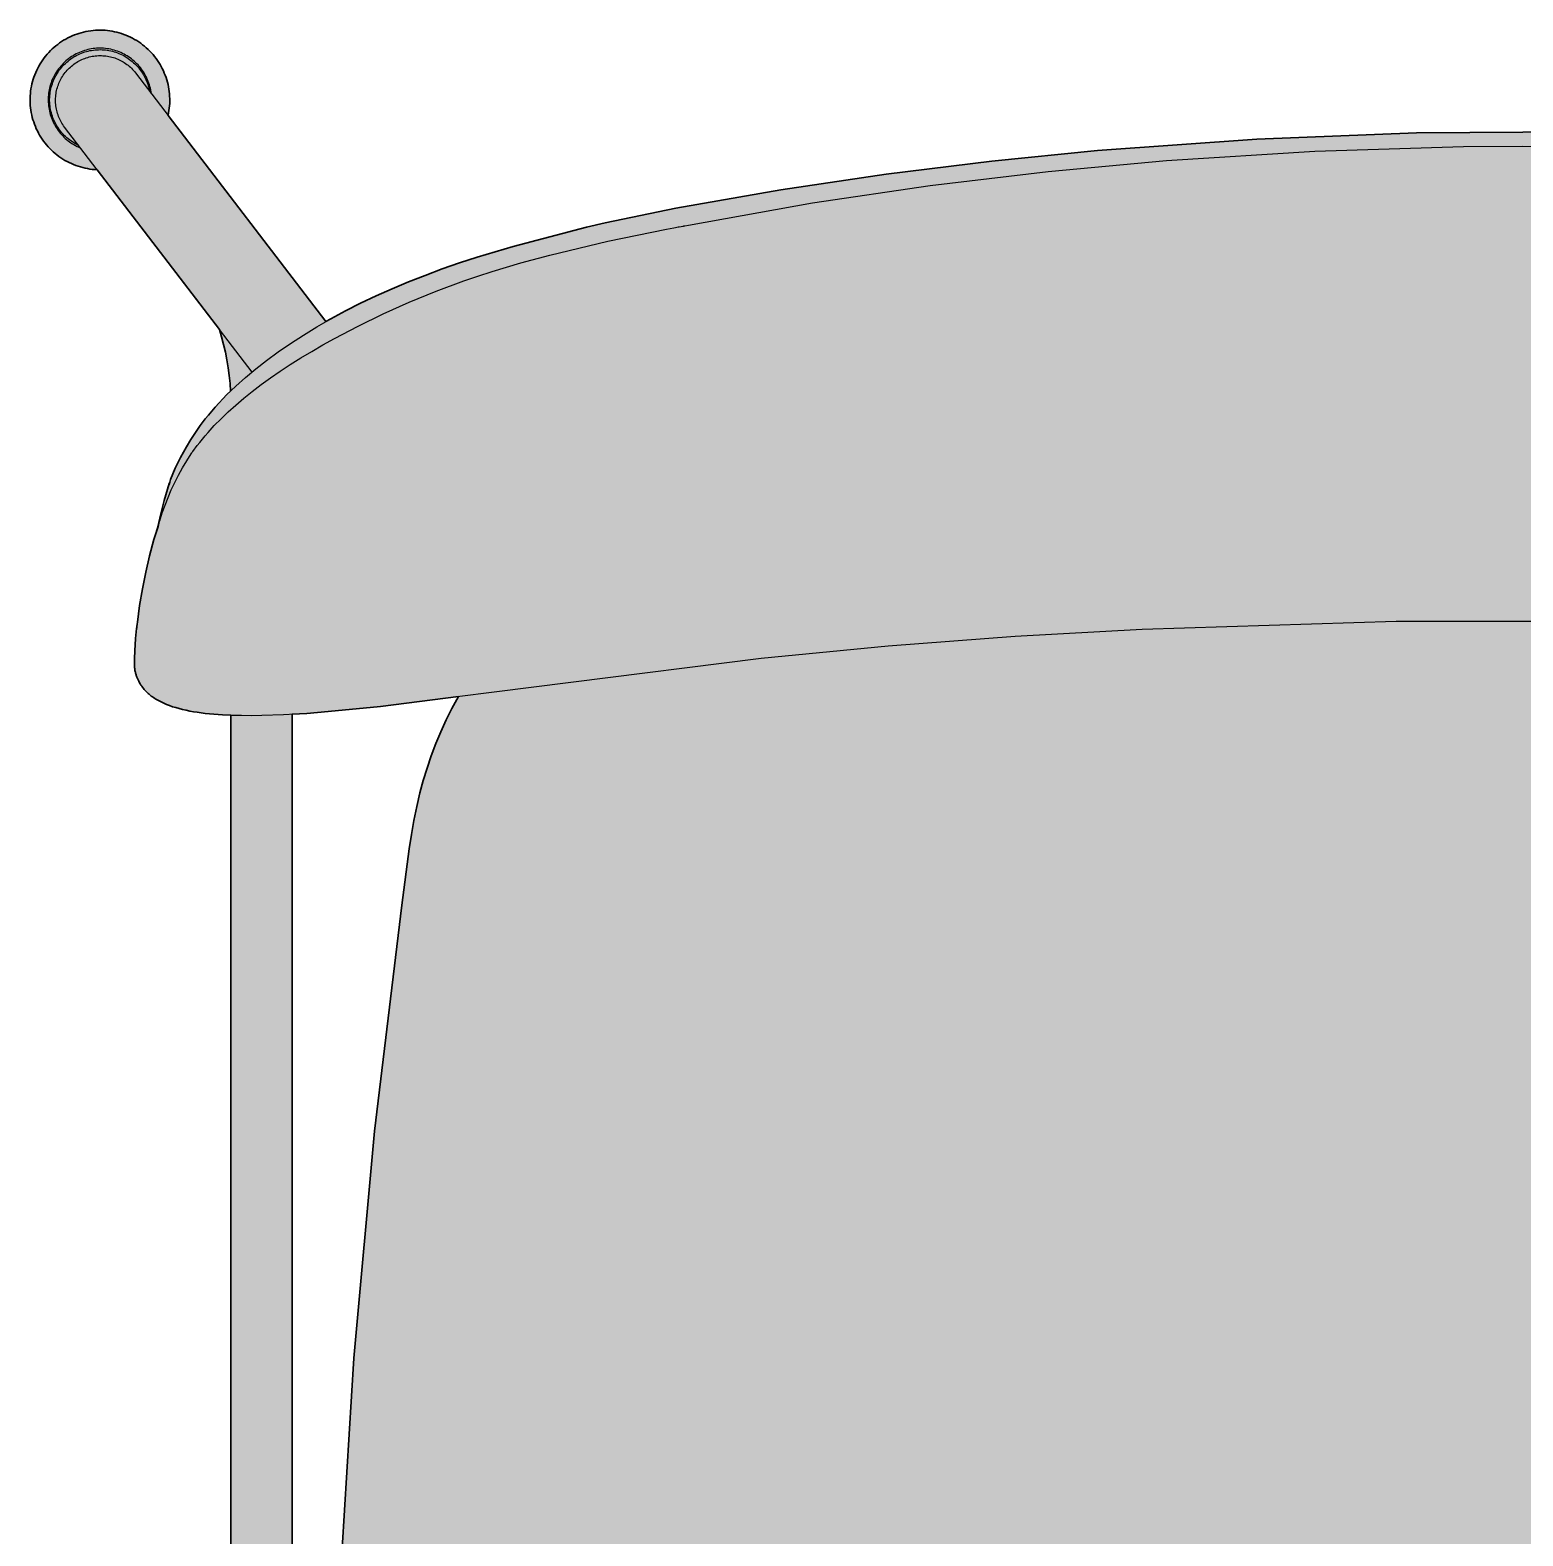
# Model space of a CAD drawing. Header units: millimetres. Extents: x 0 to 1859, y -919 to 982.
# Drawn here: x 139.8 to 407, y -649.8 to -380.2 of the extents above; entities that cross this region are included whole.
import ezdxf

# ---------------------------------------------------------------- set-up
doc = ezdxf.new("R2010")
doc.units = ezdxf.units.MM
doc.layers.add('Blocks', color=7, linetype='Continuous')
doc.layers.add('Blocks$Fill', color=7, linetype='Continuous', true_color=0xffffff)
doc.layers.add('Blocks$Inner', color=7, linetype='Continuous', lineweight=25, true_color=0x007f00)
doc.layers.add('Blocks$Outline', color=7, linetype='Continuous', lineweight=35, true_color=0xff3f3f)

# ---------------------------------------------------------------- blocks, each defined once
blk = doc.blocks.new('Soft Edge 90 Barstool Low Top')
at = {"layer": 'Blocks$Fill'}
h = blk.add_hatch(color=256, dxfattribs=at)
h.paths.add_polyline_path([(-60.84, -596.5), (-61.54, -597), (-61.87, -597.26), (-62.19, -597.54), (-62.51, -597.82), (-62.82, -598.12), (-63.11, -598.43), (-63.4, -598.74), (-63.67, -599.07), (-63.93, -599.41), (-64.18, -599.75), (-64.42, -600.11), (-64.65, -600.47), (-64.86, -600.83), (-65.06, -601.21), (-65.25, -601.59), (-65.43, -601.98), (-65.59, -602.38), (-65.74, -602.78), (-65.87, -603.18), (-66, -603.59), (-66.1, -604), (-66.2, -604.42), (-66.27, -604.84), (-66.34, -605.26), (-66.39, -605.68), (-66.42, -606.11), (-66.44, -606.53), (-66.45, -606.96), (-66.44, -607.39), (-66.42, -607.81), (-66.38, -608.24), (-66.33, -608.66), (-66.26, -609.08), (-66.18, -609.5), (-66.09, -609.92), (-65.98, -610.33), (-65.86, -610.74), (-65.72, -611.14), (-65.57, -611.54), (-65.41, -611.93), (-65.23, -612.32), (-65.04, -612.7), (-64.83, -613.08), (-64.61, -613.46), (-64.38, -613.83), (-64.13, -614.19), (-63.87, -614.54), (-63.6, -614.88), (-63.32, -615.21), (-63.02, -615.53), (-62.72, -615.84), (-62.4, -616.14), (-62.07, -616.43), (-61.74, -616.71), (-61.39, -616.97), (-61.04, -617.23), (-60.68, -617.47), (-60.3, -617.7), (-59.93, -617.91), (-59.54, -618.11), (-59.15, -618.3), (-58.75, -618.47), (-58.34, -618.64), (-57.93, -618.78), (-57.51, -618.91), (-57.1, -619.03), (-56.67, -619.13), (-56.24, -619.22), (-55.82, -619.29), (-55.38, -619.35), (-54.95, -619.39), (-54.51, -619.42), (-54.08, -619.43), (-53.64, -619.43), (-53.21, -619.41), (-52.77, -619.38), (-52.34, -619.33), (-51.91, -619.26), (-51.48, -619.18), (-51.06, -619.09), (-50.63, -618.98), (-50.22, -618.86), (-49.8, -618.72), (-49.39, -618.57), (-48.99, -618.4), (-48.59, -618.23), (-48.2, -618.03), (-47.82, -617.82), (-47.44, -617.6), (-47.08, -617.37), (-46.72, -617.12), (-46.37, -616.87), (-46.02, -616.6), (-45.69, -616.31), (-45.37, -616.02), (-44.36, -616.19), (-43.71, -616.27), (-43.06, -616.32), (-42.41, -616.35), (-41.76, -616.37), (-41.76, -616.36), (101.7, -616.36), (134.08, -618.77), (152.27, -619.47), (170.47, -619.7), (188.67, -619.47), (206.85, -618.77), (225.03, -617.62), (239.24, -616.36), (382.7, -616.36), (382.7, -616.37), (384, -616.32), (384.65, -616.27), (385.29, -616.19), (385.94, -616.09), (386.3, -616.02), (386.96, -616.6), (387.3, -616.87), (387.65, -617.12), (388.01, -617.37), (388.38, -617.6), (388.76, -617.82), (389.14, -618.03), (389.53, -618.23), (389.93, -618.4), (390.33, -618.57), (390.74, -618.72), (391.15, -618.86), (391.57, -618.98), (391.99, -619.09), (392.42, -619.18), (392.85, -619.26), (393.28, -619.33), (393.71, -619.38), (394.15, -619.41), (394.58, -619.43), (395.02, -619.43), (395.45, -619.42), (395.89, -619.39), (396.32, -619.35), (396.75, -619.29), (397.18, -619.22), (397.61, -619.13), (398.03, -619.03), (398.45, -618.91), (398.87, -618.78), (399.28, -618.64), (399.68, -618.47), (400.08, -618.3), (400.48, -618.11), (400.86, -617.91), (401.24, -617.7), (401.61, -617.47), (401.98, -617.23), (402.33, -616.97), (402.68, -616.71), (403.01, -616.43), (403.34, -616.14), (403.65, -615.84), (403.96, -615.53), (404.25, -615.21), (404.54, -614.88), (404.81, -614.54), (405.07, -614.19), (405.31, -613.83), (405.55, -613.46), (405.77, -613.08), (405.98, -612.7), (406.17, -612.32), (406.34, -611.93), (406.51, -611.54), (406.66, -611.14), (406.8, -610.74), (406.92, -610.33), (407.03, -609.92), (407.12, -609.5), (407.2, -609.08), (407.27, -608.66), (407.32, -608.24), (407.36, -607.81), (407.38, -607.39), (407.39, -606.96), (407.38, -606.53), (407.36, -606.11), (407.33, -605.68), (407.28, -605.26), (407.21, -604.84), (407.13, -604.42), (407.04, -604), (406.93, -603.59), (406.81, -603.18), (406.68, -602.78), (406.53, -602.38), (406.37, -601.98), (406.19, -601.59), (406, -601.21), (405.8, -600.84), (405.59, -600.47), (405.36, -600.11), (405.12, -599.75), (404.87, -599.41), (404.61, -599.07), (404.33, -598.74), (404.05, -598.43), (403.75, -598.12), (403.45, -597.82), (403.13, -597.54), (402.81, -597.26), (402.47, -597), (402.13, -596.74), (401.78, -596.5), (401.78, -203.22), (404.87, -203.03), (406.38, -202.87), (407.11, -202.78), (407.81, -202.67), (408.5, -202.55), (409.17, -202.43), (409.82, -202.29), (410.45, -202.14), (411.06, -201.97), (411.65, -201.8), (412.22, -201.62), (412.77, -201.42), (413.3, -201.21), (413.55, -201.1), (413.8, -200.99), (414.05, -200.87), (414.29, -200.75), (414.52, -200.63), (414.75, -200.5), (414.98, -200.37), (415.2, -200.24), (415.41, -200.1), (415.62, -199.96), (415.83, -199.82), (416.02, -199.67), (416.22, -199.52), (416.41, -199.36), (416.59, -199.2), (416.77, -199.03), (416.94, -198.86), (417.11, -198.69), (417.27, -198.5), (417.43, -198.32), (417.58, -198.12), (417.72, -197.92), (417.82, -197.79), (417.87, -197.7), (417.97, -197.55), (418.07, -197.39), (418.16, -197.23), (418.25, -197.06), (418.31, -196.94), (418.37, -196.82), (418.42, -196.7), (418.48, -196.57), (418.53, -196.45), (418.58, -196.32), (418.63, -196.18), (418.68, -196.05), (418.72, -195.91), (418.76, -195.76), (418.8, -195.61), (418.84, -195.46), (418.88, -195.3), (418.91, -195.14), (418.94, -194.98), (418.96, -194.82), (418.98, -194.66), (419, -194.5), (419.01, -194.35), (419.02, -194.2), (419.03, -193.93), (419.03, -193.69), (419.03, -193.49), (418.97, -191.64), (418.9, -190.23), (418.72, -188.06), (418.63, -187.1), (418.24, -183.99), (417.74, -180.9), (417.13, -177.83), (416.42, -174.78), (415.6, -171.76), (414.74, -168.96), (414.5, -167.86), (414.48, -167.79), (413.7, -164.72), (412.82, -161.68), (412.85, -161.82), (412.72, -161.41), (412.63, -161.18), (412.58, -160.97), (412.18, -159.96), (411.75, -158.95), (411.29, -157.96), (410.8, -156.99), (410.28, -156.03), (409.73, -155.09), (408.95, -153.8), (408.12, -152.54), (407.25, -151.31), (406.34, -150.11), (405.78, -149.41), (405.19, -148.7), (404.56, -147.98), (403.9, -147.25), (403.2, -146.51), (402.46, -145.76), (401.84, -145.14), (402.07, -142.33), (402.25, -140.94), (402.48, -139.55), (402.75, -138.17), (403.07, -136.79), (403.43, -135.43), (403.83, -134.08), (425.73, -105.48), (426.59, -105.42), (427.02, -105.36), (427.44, -105.29), (427.87, -105.21), (428.29, -105.11), (428.7, -105), (429.11, -104.87), (429.52, -104.73), (429.92, -104.57), (430.32, -104.4), (430.71, -104.22), (431.1, -104.02), (431.47, -103.81), (431.84, -103.59), (432.2, -103.36), (432.56, -103.11), (432.9, -102.85), (433.24, -102.58), (433.56, -102.3), (433.88, -102), (434.19, -101.7), (434.48, -101.38), (434.77, -101.06), (435.04, -100.72), (435.3, -100.38), (435.55, -100.03), (435.79, -99.67), (436.01, -99.3), (436.22, -98.92), (436.42, -98.54), (436.6, -98.15), (436.77, -97.75), (436.93, -97.35), (437.08, -96.94), (437.2, -96.53), (437.32, -96.12), (437.42, -95.7), (437.51, -95.27), (437.58, -94.85), (437.63, -94.42), (437.68, -93.99), (437.7, -93.56), (437.72, -93.13), (437.71, -92.7), (437.69, -92.27), (437.66, -91.84), (437.61, -91.41), (437.55, -90.98), (437.48, -90.55), (437.38, -90.13), (437.28, -89.71), (437.16, -89.3), (437.02, -88.89), (436.88, -88.49), (436.71, -88.09), (436.54, -87.69), (436.35, -87.3), (436.14, -86.92), (435.93, -86.55), (435.7, -86.18), (435.46, -85.83), (435.2, -85.48), (434.94, -85.14), (434.66, -84.81), (434.37, -84.48), (434.07, -84.17), (433.76, -83.87), (433.45, -83.58), (433.12, -83.31), (432.78, -83.04), (432.43, -82.78), (432.07, -82.54), (431.71, -82.31), (431.33, -82.09), (430.95, -81.89), (430.57, -81.7), (430.18, -81.52), (429.78, -81.35), (429.38, -81.2), (428.97, -81.07), (428.56, -80.95), (428.14, -80.84), (427.72, -80.75), (427.3, -80.67), (426.87, -80.6), (426.44, -80.55), (426.02, -80.52), (425.59, -80.5), (425.16, -80.49), (424.73, -80.5), (424.3, -80.53), (423.87, -80.57), (423.44, -80.62), (423.02, -80.69), (422.6, -80.77), (422.18, -80.87), (421.76, -80.98), (421.35, -81.11), (420.94, -81.25), (420.54, -81.4), (420.15, -81.57), (419.76, -81.75), (419.37, -81.94), (419, -82.15), (418.63, -82.37), (418.27, -82.6), (417.91, -82.85), (417.57, -83.11), (417.23, -83.37), (416.91, -83.65), (416.59, -83.95), (416.28, -84.25), (415.99, -84.56), (415.7, -84.88), (415.43, -85.21), (415.17, -85.56), (414.92, -85.91), (414.68, -86.26), (414.46, -86.63), (414.24, -87), (414.04, -87.38), (413.86, -87.77), (413.69, -88.17), (413.53, -88.57), (413.38, -88.97), (413.25, -89.38), (413.13, -89.79), (413.03, -90.21), (412.94, -90.63), (412.87, -91.05), (412.81, -91.48), (412.76, -91.91), (412.73, -92.34), (412.72, -92.77), (412.72, -93.2), (412.73, -93.63), (412.76, -94.06), (412.81, -94.48), (412.86, -94.91), (412.94, -95.33), (413.02, -95.75), (384.75, -132.68), (381.27, -130.78), (378.56, -129.41), (375.78, -128.09), (372.92, -126.81), (369.99, -125.58), (366.99, -124.4), (363.93, -123.26), (360.82, -122.18), (357.66, -121.15), (354.45, -120.17), (341.38, -116.61), (334.75, -114.98), (322.11, -112.37), (308.04, -109.87), (284.48, -106.3), (265.57, -103.96), (246.61, -102.05), (227.61, -100.58), (208.58, -99.52), (180, -98.73), (151.42, -98.88), (122.85, -100), (94.34, -102.05), (75.38, -103.95), (56.46, -106.3), (37.61, -109.1), (18.84, -112.37), (6.19, -114.98), (2.86, -115.77), (-10.27, -119.24), (-16.72, -121.15), (-19.89, -122.18), (-23, -123.26), (-26.05, -124.4), (-29.05, -125.58), (-31.98, -126.81), (-34.84, -128.09), (-37.62, -129.41), (-40.33, -130.78), (-42.95, -132.19), (-43.81, -132.68), (-72.09, -95.75), (-71.93, -94.91), (-71.87, -94.48), (-71.82, -94.06), (-71.79, -93.63), (-71.78, -93.2), (-71.78, -92.77), (-71.8, -92.34), (-71.83, -91.91), (-71.87, -91.48), (-71.93, -91.05), (-72, -90.63), (-72.09, -90.21), (-72.19, -89.79), (-72.31, -89.38), (-72.44, -88.97), (-72.59, -88.57), (-72.75, -88.17), (-72.92, -87.77), (-73.11, -87.38), (-73.31, -87), (-73.52, -86.63), (-73.74, -86.26), (-73.98, -85.91), (-74.23, -85.56), (-74.49, -85.21), (-74.77, -84.88), (-75.05, -84.56), (-75.35, -84.25), (-75.65, -83.95), (-75.97, -83.65), (-76.3, -83.37), (-76.63, -83.11), (-76.98, -82.85), (-77.33, -82.6), (-77.69, -82.37), (-78.06, -82.15), (-78.44, -81.94), (-78.82, -81.75), (-79.21, -81.57), (-79.61, -81.4), (-80.01, -81.25), (-80.41, -81.11), (-80.82, -80.98), (-81.24, -80.87), (-81.66, -80.77), (-82.08, -80.69), (-82.5, -80.62), (-82.93, -80.57), (-83.36, -80.53), (-83.79, -80.5), (-84.22, -80.49), (-84.65, -80.5), (-85.08, -80.52), (-85.51, -80.55), (-85.93, -80.6), (-86.36, -80.67), (-86.78, -80.75), (-87.2, -80.84), (-87.62, -80.95), (-88.03, -81.07), (-88.44, -81.2), (-88.84, -81.35), (-89.24, -81.52), (-89.63, -81.7), (-90.02, -81.89), (-90.4, -82.09), (-90.77, -82.31), (-91.13, -82.54), (-91.49, -82.78), (-91.84, -83.04), (-92.18, -83.31), (-92.51, -83.58), (-92.83, -83.87), (-93.14, -84.17), (-93.44, -84.48), (-93.72, -84.81), (-94, -85.14), (-94.27, -85.48), (-94.52, -85.83), (-94.76, -86.18), (-94.99, -86.55), (-95.21, -86.92), (-95.41, -87.3), (-95.6, -87.69), (-95.78, -88.09), (-95.94, -88.49), (-96.09, -88.89), (-96.22, -89.3), (-96.34, -89.71), (-96.45, -90.13), (-96.54, -90.55), (-96.62, -90.98), (-96.68, -91.41), (-96.72, -91.84), (-96.76, -92.27), (-96.77, -92.7), (-96.78, -93.13), (-96.77, -93.56), (-96.74, -93.99), (-96.7, -94.42), (-96.64, -94.85), (-96.57, -95.27), (-96.48, -95.7), (-96.38, -96.12), (-96.27, -96.53), (-96.14, -96.94), (-95.99, -97.35), (-95.84, -97.75), (-95.67, -98.15), (-95.48, -98.54), (-95.28, -98.92), (-95.07, -99.3), (-94.85, -99.67), (-94.61, -100.03), (-94.36, -100.38), (-94.1, -100.72), (-93.83, -101.06), (-93.54, -101.38), (-93.25, -101.7), (-92.94, -102), (-92.63, -102.3), (-92.3, -102.58), (-91.97, -102.85), (-91.62, -103.11), (-91.27, -103.36), (-90.91, -103.59), (-90.54, -103.81), (-90.16, -104.02), (-89.77, -104.22), (-89.38, -104.4), (-88.99, -104.57), (-88.58, -104.73), (-88.18, -104.87), (-87.76, -105), (-87.35, -105.11), (-86.93, -105.21), (-86.5, -105.29), (-86.08, -105.36), (-85.65, -105.42), (-85.22, -105.46), (-84.79, -105.48), (-62.89, -134.08), (-62.13, -136.79), (-61.82, -138.17), (-61.54, -139.55), (-61.32, -140.94), (-61.13, -142.33), (-60.99, -143.74), (-60.9, -145.14), (-62.26, -146.51), (-62.96, -147.25), (-63.62, -147.98), (-64.25, -148.7), (-64.85, -149.41), (-65.41, -150.11), (-66.32, -151.31), (-67.18, -152.54), (-68.01, -153.8), (-68.79, -155.09), (-69.34, -156.03), (-69.86, -156.99), (-70.35, -157.96), (-70.81, -158.95), (-71.24, -159.96), (-71.64, -160.97), (-71.69, -161.18), (-71.78, -161.41), (-71.91, -161.82), (-71.88, -161.68), (-72.76, -164.72), (-73.54, -167.79), (-73.56, -167.86), (-73.56, -167.88), (-73.88, -169.36), (-75.39, -174.62), (-76.08, -177.56), (-76.68, -180.52), (-77.17, -183.49), (-77.58, -186.49), (-77.71, -187.63), (-78.03, -191.6), (-78.09, -192.98), (-78.11, -193.68), (-78.11, -193.92), (-78.1, -194.19), (-78.09, -194.34), (-78.08, -194.49), (-78.07, -194.65), (-78.05, -194.81), (-78.02, -194.97), (-78, -195.13), (-77.96, -195.3), (-77.93, -195.46), (-77.89, -195.61), (-77.85, -195.77), (-77.81, -195.91), (-77.76, -196.06), (-77.72, -196.19), (-77.67, -196.33), (-77.62, -196.46), (-77.56, -196.59), (-77.51, -196.72), (-77.45, -196.84), (-77.39, -196.96), (-77.34, -197.08), (-77.25, -197.25), (-77.15, -197.42), (-77.06, -197.58), (-76.96, -197.74), (-76.9, -197.82), (-76.8, -197.96), (-76.66, -198.16), (-76.5, -198.36), (-76.35, -198.55), (-76.18, -198.73), (-76.01, -198.91), (-75.84, -199.08), (-75.66, -199.25), (-75.47, -199.41), (-75.28, -199.56), (-75.08, -199.72), (-74.88, -199.86), (-74.68, -200.01), (-74.47, -200.15), (-74.25, -200.28), (-74.03, -200.41), (-73.8, -200.54), (-73.57, -200.66), (-73.33, -200.78), (-73.09, -200.9), (-72.85, -201.01), (-72.59, -201.12), (-72.34, -201.23), (-71.81, -201.43), (-71.26, -201.63), (-70.69, -201.8), (-70.1, -201.97), (-69.48, -202.13), (-68.85, -202.27), (-68.2, -202.41), (-67.54, -202.53), (-66.85, -202.64), (-65.41, -202.83), (-63.9, -202.99), (-62.32, -203.1), (-60.84, -203.17)], flags=0)
h.paths.add_polyline_path([(-20.1, -199.82), (-22.27, -204.01), (-23.23, -206.12), (-24.12, -208.25), (-24.95, -210.42), (-25.7, -212.61), (-26.38, -214.82), (-26.99, -217.06), (-27.57, -219.53), (-28.08, -222.03), (-28.52, -224.54), (-28.92, -227.06), (-35.11, -277.64), (-38.83, -318.3), (-41.31, -359.07), (-42.48, -397.79), (-42.53, -434.39), (-41.58, -470.99), (-39.67, -507.51), (-37.98, -530.26), (-37.51, -534.8), (-37.21, -537.07), (-36.87, -539.32), (-36.47, -541.57), (-36.01, -543.8), (-35.48, -546.03), (-34.87, -548.23), (-34.2, -550.42), (-33.46, -552.59), (-32.66, -554.73), (-31.8, -556.85), (-30.88, -558.94), (-29.9, -561.01), (-28.86, -563.05), (-27.78, -565.07), (-26.63, -567.05), (-25.44, -569.01), (-24.19, -570.92), (-23.09, -572.51), (-49.84, -593.53), (-49.84, -202.98), (-43.42, -202.51), (-34.03, -201.57)], flags=0)
h.paths.add_polyline_path([(-12.61, -584.63), (-10.66, -586.42), (-8.93, -587.93), (-7.16, -589.38), (-5.35, -590.78), (-3.49, -592.13), (-1.61, -593.43), (0.32, -594.68), (2.28, -595.87), (4.27, -597.01), (6.29, -598.08), (8.35, -599.1), (10.43, -600.05), (12.54, -600.95), (14.67, -601.78), (16.82, -602.56), (18.99, -603.29), (21.18, -603.96), (23.38, -604.58), (25.6, -605.15), (26.52, -605.37), (-39.01, -605.37)], flags=0)
h.paths.add_polyline_path([(364.03, -572.51), (366.38, -569.01), (367.57, -567.05), (368.71, -565.07), (369.8, -563.05), (370.84, -561.01), (371.81, -558.94), (372.73, -556.85), (373.6, -554.73), (374.4, -552.59), (375.14, -550.42), (375.81, -548.23), (376.41, -546.03), (376.95, -543.8), (377.41, -541.57), (377.81, -539.32), (378.15, -537.07), (378.44, -534.8), (378.92, -530.26), (379.31, -525.72), (381.68, -489.26), (383.11, -452.69), (383.57, -416.09), (383.01, -379.49), (381.4, -342.55), (378.75, -305.71), (375.1, -268.95), (369.86, -227.79), (369.15, -223.24), (368.73, -220.97), (368.27, -218.72), (367.75, -216.48), (367.15, -214.26), (366.58, -212.37), (365.94, -210.51), (365.26, -208.67), (364.52, -206.84), (363.72, -205.04), (362.87, -203.27), (361.98, -201.52), (361.01, -199.75), (385.97, -202.61), (390.78, -202.97), (390.78, -593.53)], flags=0)
h.paths.add_polyline_path([(379.95, -605.37), (314.42, -605.37), (317.56, -604.58), (319.76, -603.96), (321.95, -603.29), (324.12, -602.56), (326.27, -601.78), (328.4, -600.95), (330.51, -600.05), (332.59, -599.1), (334.64, -598.08), (336.67, -597.01), (338.66, -595.87), (340.62, -594.68), (342.54, -593.43), (344.43, -592.13), (346.28, -590.78), (348.1, -589.38), (349.87, -587.93), (351.6, -586.42), (353.29, -584.88), (353.55, -584.63)], flags=0)
at = {"layer": 'Blocks$Inner'}
for p, q in [((-77.92, -88.14), (-43.81, -132.68)), ((-57.05, -141.71), (-90.62, -97.87)), ((-60.9, -145.14), (-60.99, -143.74)), ((-21.25, -201.94), (-20.1, -199.82)), ((-49.84, -202.98), (-49.84, -597.28))]:
    blk.add_line(p, q, dxfattribs=at)
for points in [[(-72.09, -95.75), (-72, -95.33), (-71.93, -94.91), (-71.87, -94.48), (-71.82, -94.06), (-71.79, -93.63), (-71.78, -93.2), (-71.78, -92.77), (-71.8, -92.34), (-71.83, -91.91), (-71.87, -91.48), (-71.93, -91.05), (-72, -90.63), (-72.09, -90.21), (-72.19, -89.79), (-72.31, -89.38), (-72.44, -88.97), (-72.59, -88.57), (-72.75, -88.17), (-72.92, -87.77), (-73.11, -87.38), (-73.31, -87), (-73.52, -86.63), (-73.74, -86.26), (-73.98, -85.91), (-74.23, -85.56), (-74.49, -85.21), (-74.77, -84.88), (-75.05, -84.56), (-75.35, -84.25), (-75.65, -83.95), (-75.97, -83.65), (-76.3, -83.37), (-76.63, -83.11), (-76.98, -82.85), (-77.33, -82.6), (-77.69, -82.37), (-78.06, -82.15), (-78.44, -81.94), (-78.82, -81.75), (-79.21, -81.57), (-79.61, -81.4), (-80.01, -81.25), (-80.41, -81.11), (-80.82, -80.98), (-81.24, -80.87), (-81.66, -80.77), (-82.08, -80.69), (-82.5, -80.62), (-82.93, -80.57), (-83.36, -80.53), (-83.79, -80.5), (-84.22, -80.49), (-84.65, -80.5), (-85.08, -80.52), (-85.51, -80.55), (-85.93, -80.6), (-86.36, -80.67), (-86.78, -80.75), (-87.2, -80.84), (-87.62, -80.95), (-88.03, -81.07), (-88.44, -81.2), (-88.84, -81.35), (-89.24, -81.52), (-89.63, -81.7), (-90.02, -81.89), (-90.4, -82.09), (-90.77, -82.31), (-91.13, -82.54), (-91.49, -82.78), (-91.84, -83.04), (-92.18, -83.31), (-92.51, -83.58), (-92.83, -83.87), (-93.14, -84.17), (-93.44, -84.48), (-93.72, -84.81), (-94, -85.14), (-94.27, -85.48), (-94.52, -85.83), (-94.76, -86.18), (-94.99, -86.55), (-95.21, -86.92), (-95.41, -87.3), (-95.6, -87.69), (-95.78, -88.09), (-95.94, -88.49), (-96.09, -88.89), (-96.22, -89.3), (-96.34, -89.71), (-96.45, -90.13), (-96.54, -90.55), (-96.62, -90.98), (-96.68, -91.41), (-96.72, -91.84), (-96.76, -92.27), (-96.77, -92.7), (-96.78, -93.13), (-96.77, -93.56), (-96.74, -93.99), (-96.7, -94.42), (-96.64, -94.85), (-96.57, -95.27), (-96.48, -95.7), (-96.38, -96.12), (-96.27, -96.53), (-96.14, -96.94), (-95.99, -97.35), (-95.84, -97.75), (-95.67, -98.15), (-95.48, -98.54), (-95.28, -98.92), (-95.07, -99.3), (-94.85, -99.67), (-94.61, -100.03), (-94.36, -100.38), (-94.1, -100.72), (-93.83, -101.06), (-93.54, -101.38), (-93.25, -101.7), (-92.94, -102), (-92.63, -102.3), (-92.3, -102.58), (-91.97, -102.85), (-91.62, -103.11), (-91.27, -103.36), (-90.91, -103.59), (-90.54, -103.81), (-90.16, -104.02), (-89.77, -104.22), (-89.38, -104.4), (-88.99, -104.57), (-88.58, -104.73), (-88.18, -104.87), (-87.76, -105), (-87.35, -105.11), (-86.93, -105.21), (-86.5, -105.29), (-86.08, -105.36), (-85.65, -105.42), (-85.22, -105.46), (-84.79, -105.48)], [(-75.09, -91.84), (-75.13, -91.52), (-75.19, -91.21), (-75.25, -90.9), (-75.33, -90.59), (-75.42, -90.28), (-75.52, -89.98), (-75.63, -89.68), (-75.74, -89.39), (-75.87, -89.1), (-76.01, -88.81), (-76.16, -88.53), (-76.32, -88.25), (-76.48, -87.98), (-76.66, -87.72), (-76.85, -87.46), (-77.04, -87.21), (-77.24, -86.96), (-77.46, -86.73), (-77.67, -86.5), (-77.9, -86.27), (-78.14, -86.06), (-78.38, -85.85), (-78.63, -85.65), (-78.88, -85.46), (-79.14, -85.28), (-79.41, -85.11), (-79.68, -84.95), (-79.96, -84.79), (-80.25, -84.65), (-80.54, -84.52), (-80.83, -84.39), (-81.13, -84.28), (-81.43, -84.18), (-81.73, -84.09), (-82.04, -84), (-82.35, -83.93), (-82.66, -83.87), (-82.97, -83.82), (-83.29, -83.78), (-83.61, -83.75), (-83.92, -83.73), (-84.24, -83.73), (-84.56, -83.73), (-84.88, -83.75), (-85.2, -83.77), (-85.51, -83.81), (-85.83, -83.86), (-86.14, -83.92), (-86.45, -83.99), (-86.76, -84.07), (-87.06, -84.16), (-87.36, -84.26), (-87.66, -84.37), (-87.96, -84.49), (-88.24, -84.62), (-88.53, -84.76), (-88.81, -84.91), (-89.09, -85.07), (-89.36, -85.24), (-89.62, -85.42), (-89.88, -85.61), (-90.13, -85.81), (-90.38, -86.02), (-90.61, -86.23), (-90.84, -86.45), (-91.06, -86.68), (-91.28, -86.92), (-91.48, -87.17), (-91.68, -87.42), (-91.87, -87.68), (-92.05, -87.94), (-92.21, -88.21), (-92.37, -88.49), (-92.53, -88.77), (-92.67, -89.06), (-92.8, -89.35), (-92.92, -89.65), (-93.03, -89.94), (-93.13, -90.25), (-93.22, -90.56), (-93.3, -90.86), (-93.36, -91.18), (-93.42, -91.49), (-93.47, -91.81), (-93.5, -92.12), (-93.53, -92.44), (-93.54, -92.76), (-93.54, -93.08), (-93.53, -93.4), (-93.51, -93.72), (-93.48, -94.04), (-93.44, -94.35), (-93.39, -94.67), (-93.33, -94.98), (-93.25, -95.29), (-93.17, -95.6), (-93.07, -95.91), (-92.97, -96.21), (-92.85, -96.51), (-92.72, -96.8), (-92.59, -97.09), (-92.44, -97.37), (-92.29, -97.65), (-92.12, -97.92), (-91.95, -98.19), (-91.76, -98.45), (-91.57, -98.71), (-91.37, -98.96), (-91.16, -99.2), (-90.94, -99.43), (-90.71, -99.66), (-90.48, -99.87), (-90.24, -100.08), (-89.99, -100.29), (-89.74, -100.48), (-89.48, -100.66), (-89.21, -100.84), (-88.93, -101), (-88.66, -101.16), (-88.37, -101.3), (-88.08, -101.44), (-87.79, -101.57)], [(-88.12, -101.13), (-88.4, -100.99), (-88.68, -100.84), (-88.95, -100.69), (-89.21, -100.52), (-89.47, -100.34), (-89.72, -100.16), (-89.97, -99.97), (-90.21, -99.76), (-90.44, -99.55), (-90.66, -99.34), (-90.88, -99.11), (-91.09, -98.88), (-91.29, -98.64), (-91.48, -98.39), (-91.66, -98.14), (-91.84, -97.88), (-92, -97.61), (-92.16, -97.34), (-92.3, -97.06), (-92.44, -96.78), (-92.57, -96.5), (-92.68, -96.21), (-92.79, -95.91), (-92.89, -95.62), (-92.97, -95.32), (-93.05, -95.01), (-93.11, -94.71), (-93.17, -94.4), (-93.21, -94.09), (-93.24, -93.78), (-93.27, -93.47), (-93.28, -93.15), (-93.28, -92.84), (-93.27, -92.53), (-93.24, -92.22), (-93.21, -91.91), (-93.17, -91.6), (-93.12, -91.29), (-93.05, -90.98), (-92.98, -90.68), (-92.89, -90.38), (-92.79, -90.08), (-92.69, -89.79), (-92.57, -89.5), (-92.45, -89.21), (-92.31, -88.93), (-92.16, -88.65), (-92.01, -88.38), (-91.84, -88.12), (-91.67, -87.86), (-91.49, -87.6), (-91.29, -87.36), (-91.09, -87.12), (-90.89, -86.88), (-90.67, -86.66), (-90.45, -86.44), (-90.21, -86.23), (-89.98, -86.03), (-89.73, -85.83), (-89.48, -85.65), (-89.22, -85.47), (-88.96, -85.3), (-88.69, -85.15), (-88.41, -85), (-88.13, -84.86), (-87.85, -84.73), (-87.56, -84.61), (-87.27, -84.5), (-86.97, -84.4), (-86.67, -84.32), (-86.37, -84.24), (-86.07, -84.17), (-85.76, -84.12), (-85.45, -84.07), (-85.14, -84.03), (-84.83, -84.01), (-84.52, -84), (-84.21, -83.99), (-83.9, -84), (-83.59, -84.02), (-83.28, -84.05), (-82.97, -84.09), (-82.66, -84.14), (-82.35, -84.2), (-82.05, -84.27), (-81.75, -84.36), (-81.45, -84.45), (-81.16, -84.55), (-80.87, -84.66), (-80.58, -84.79), (-80.3, -84.92), (-80.02, -85.06), (-79.75, -85.22), (-79.48, -85.38), (-79.22, -85.55), (-78.97, -85.73), (-78.72, -85.91), (-78.48, -86.11), (-78.24, -86.32), (-78.01, -86.53), (-77.79, -86.75), (-77.58, -86.98), (-77.38, -87.21), (-77.18, -87.46), (-77, -87.71), (-76.82, -87.96), (-76.65, -88.22), (-76.49, -88.49), (-76.33, -88.76), (-76.19, -89.04), (-76.06, -89.32), (-75.94, -89.61), (-75.83, -89.9), (-75.72, -90.19), (-75.63, -90.49), (-75.55, -90.79), (-75.48, -91.1), (-75.42, -91.4)], [(-90.62, -97.87), (-90.78, -97.64), (-90.94, -97.41), (-91.08, -97.18), (-91.22, -96.94), (-91.35, -96.7), (-91.47, -96.45), (-91.59, -96.2), (-91.69, -95.94), (-91.78, -95.68), (-91.87, -95.42), (-91.95, -95.15), (-92.01, -94.89), (-92.07, -94.62), (-92.12, -94.34), (-92.16, -94.07), (-92.19, -93.8), (-92.21, -93.52), (-92.22, -93.25), (-92.22, -92.97), (-92.22, -92.69), (-92.2, -92.42), (-92.17, -92.14), (-92.14, -91.87), (-92.09, -91.6), (-92.04, -91.33), (-91.97, -91.06), (-91.9, -90.79), (-91.81, -90.53), (-91.72, -90.27), (-91.62, -90.01), (-91.51, -89.76), (-91.39, -89.51), (-91.27, -89.26), (-91.13, -89.02), (-90.99, -88.79), (-90.84, -88.56), (-90.68, -88.33), (-90.51, -88.11), (-90.34, -87.9), (-90.16, -87.69), (-89.97, -87.49), (-89.77, -87.29), (-89.57, -87.11), (-89.36, -86.92), (-89.15, -86.75), (-88.93, -86.58), (-88.7, -86.43), (-88.47, -86.28), (-88.23, -86.13), (-87.99, -86), (-87.75, -85.87), (-87.5, -85.76), (-87.24, -85.65), (-86.98, -85.55), (-86.72, -85.46), (-86.46, -85.37), (-86.19, -85.3), (-85.93, -85.24), (-85.66, -85.18), (-85.38, -85.14), (-85.11, -85.1), (-84.83, -85.08), (-84.56, -85.06), (-84.28, -85.05), (-84.01, -85.06), (-83.74, -85.07), (-83.46, -85.09), (-83.2, -85.12), (-82.93, -85.15), (-82.66, -85.2), (-82.39, -85.26), (-82.13, -85.32), (-81.87, -85.4), (-81.61, -85.48), (-81.36, -85.58), (-81.1, -85.68), (-80.86, -85.79), (-80.61, -85.91), (-80.37, -86.03), (-80.14, -86.17), (-79.91, -86.31), (-79.68, -86.46), (-79.46, -86.62), (-79.25, -86.78), (-79.04, -86.96), (-78.83, -87.14), (-78.64, -87.33), (-78.45, -87.52), (-78.26, -87.72), (-78.09, -87.93), (-77.92, -88.14)], [(-73.89, -169.4), (-73.56, -167.88), (-73.56, -167.86), (-73.54, -167.79), (-72.76, -164.72), (-71.88, -161.68), (-71.91, -161.82), (-71.78, -161.41), (-71.69, -161.18), (-71.64, -160.97), (-71.24, -159.96), (-70.81, -158.95), (-70.35, -157.96), (-69.86, -156.99), (-69.34, -156.03), (-68.79, -155.09), (-68.01, -153.8), (-67.18, -152.54), (-66.32, -151.31), (-65.41, -150.11), (-64.85, -149.41), (-64.25, -148.7), (-63.62, -147.98), (-62.96, -147.25), (-62.26, -146.51), (-61.53, -145.76), (-60.76, -145), (-59.96, -144.24), (-58.23, -142.7), (-56.39, -141.15), (-54.43, -139.62), (-52.36, -138.09), (-50.16, -136.58), (-47.86, -135.09), (-45.46, -133.62), (-42.95, -132.19), (-40.33, -130.78), (-37.62, -129.41), (-34.84, -128.09), (-31.98, -126.81), (-29.05, -125.58), (-26.05, -124.4), (-23, -123.26), (-19.89, -122.18), (-16.72, -121.15), (-10.27, -119.24), (2.86, -115.77), (6.19, -114.98), (18.84, -112.37), (37.61, -109.1), (56.46, -106.3), (75.38, -103.95), (94.34, -102.05), (122.85, -100), (151.42, -98.88), (180, -98.73)], [(193.23, -186.38), (147.76, -186.37), (102.33, -187.81), (79.58, -189.09), (56.84, -190.79), (34.12, -192.98), (-34.03, -201.57), (-43.42, -202.51), (-47.23, -202.82), (-51.39, -203.07), (-55.3, -203.21), (-57.16, -203.24), (-58.95, -203.23), (-60.67, -203.18), (-62.32, -203.1), (-63.9, -202.99), (-65.41, -202.83), (-66.85, -202.64), (-67.54, -202.53), (-68.2, -202.41), (-68.85, -202.27), (-69.48, -202.13), (-70.1, -201.97), (-70.69, -201.8), (-71.26, -201.63), (-71.81, -201.43), (-72.34, -201.23), (-72.59, -201.12), (-72.85, -201.01), (-73.09, -200.9), (-73.33, -200.78), (-73.57, -200.66), (-73.8, -200.54), (-74.03, -200.41), (-74.25, -200.28), (-74.47, -200.15), (-74.68, -200.01), (-74.88, -199.86), (-75.08, -199.72), (-75.28, -199.56), (-75.47, -199.41), (-75.66, -199.25), (-75.84, -199.08), (-76.01, -198.91), (-76.18, -198.73), (-76.35, -198.55), (-76.5, -198.36), (-76.66, -198.16), (-76.8, -197.96), (-76.9, -197.82), (-76.96, -197.74), (-77.06, -197.58), (-77.15, -197.42), (-77.25, -197.25), (-77.34, -197.08), (-77.39, -196.96), (-77.45, -196.84), (-77.51, -196.72), (-77.56, -196.59), (-77.62, -196.46), (-77.67, -196.33), (-77.72, -196.19), (-77.76, -196.06), (-77.81, -195.91), (-77.85, -195.77), (-77.89, -195.61), (-77.93, -195.46), (-77.96, -195.3), (-78, -195.13), (-78.02, -194.97), (-78.05, -194.81), (-78.07, -194.65), (-78.08, -194.49), (-78.09, -194.34), (-78.1, -194.19), (-78.11, -193.92), (-78.11, -193.68), (-78.09, -192.98), (-78.03, -191.6), (-77.88, -189.45), (-77.71, -187.63), (-77.69, -187.45), (-77.68, -187.36), (-77.65, -187.12), (-77.64, -187.03), (-77.62, -186.85), (-77.58, -186.49), (-77.17, -183.49), (-76.68, -180.52), (-76.08, -177.56), (-75.39, -174.62), (-74.6, -171.7), (-73.72, -168.82), (-73.66, -168.63), (-73.6, -168.42), (-73.57, -168.33), (-73.12, -166.92), (-72.62, -165.53), (-72.08, -164.16), (-71.5, -162.81), (-70.88, -161.47), (-70.21, -160.16), (-69.5, -158.87), (-68.74, -157.6), (-67.95, -156.36), (-67.84, -156.2), (-67.74, -156.05), (-67.64, -155.91), (-66.88, -154.89), (-66.42, -154.3), (-65.94, -153.71), (-65.44, -153.11), (-64.91, -152.51), (-63.8, -151.3), (-62.6, -150.08), (-61.32, -148.86), (-59.96, -147.63), (-58.52, -146.41), (-57, -145.19), (-55.41, -143.97), (-53.74, -142.76), (-52, -141.55), (-50.19, -140.36), (-48.31, -139.18), (-46.37, -138.01), (-44.37, -136.85), (-42.31, -135.71), (-38.03, -133.48), (-33.55, -131.31), (-28.89, -129.22), (-24.08, -127.24), (-19.12, -125.39), (-16.6, -124.52), (-14.05, -123.69), (-8.9, -122.17), (-3.73, -120.78), (6.67, -118.29), (17.15, -116.16), (18.45, -115.9), (18.77, -115.84), (19.27, -115.74), (19.43, -115.71), (19.76, -115.65), (20.09, -115.59), (20.13, -115.58), (20.17, -115.57), (20.25, -115.55), (20.42, -115.52), (21.07, -115.4), (43.32, -111.41), (64.36, -108.29), (85.49, -105.8), (106.68, -103.86), (133.23, -102.17), (159.83, -101.33), (170.47, -101.25), (191.75, -101.54)], [(-60.99, -143.74), (-61.13, -142.33), (-61.32, -140.94), (-61.54, -139.55), (-61.82, -138.17), (-62.13, -136.79), (-62.49, -135.43), (-62.89, -134.08)], [(-41.31, -359.07), (-38.83, -318.3), (-35.11, -277.64), (-30.21, -237.17), (-28.92, -227.06), (-28.52, -224.54), (-28.08, -222.03), (-27.57, -219.53), (-26.99, -217.06), (-26.38, -214.82), (-25.7, -212.61), (-24.95, -210.42), (-24.12, -208.25), (-23.23, -206.12), (-22.27, -204.01), (-21.25, -201.94)], [(-60.84, -203.17), (-60.84, -597.28)]]:
    blk.add_lwpolyline(points, dxfattribs=at)
at = {"layer": 'Blocks$Outline'}
for points in [[(-72.09, -95.75), (-72, -95.33), (-71.93, -94.91), (-71.87, -94.48), (-71.82, -94.06), (-71.79, -93.63), (-71.78, -93.2), (-71.78, -92.77), (-71.8, -92.34), (-71.83, -91.91), (-71.87, -91.48), (-71.93, -91.05), (-72, -90.63), (-72.09, -90.21), (-72.19, -89.79), (-72.31, -89.38), (-72.44, -88.97), (-72.59, -88.57), (-72.75, -88.17), (-72.92, -87.77), (-73.11, -87.38), (-73.31, -87), (-73.52, -86.63), (-73.74, -86.26), (-73.98, -85.91), (-74.23, -85.56), (-74.49, -85.21), (-74.77, -84.88), (-75.05, -84.56), (-75.35, -84.25), (-75.65, -83.95), (-75.97, -83.65), (-76.3, -83.37), (-76.63, -83.11), (-76.98, -82.85), (-77.33, -82.6), (-77.69, -82.37), (-78.06, -82.15), (-78.44, -81.94), (-78.82, -81.75), (-79.21, -81.57), (-79.61, -81.4), (-80.01, -81.25), (-80.41, -81.11), (-80.82, -80.98), (-81.24, -80.87), (-81.66, -80.77), (-82.08, -80.69), (-82.5, -80.62), (-82.93, -80.57), (-83.36, -80.53), (-83.79, -80.5), (-84.22, -80.49), (-84.65, -80.5), (-85.08, -80.52), (-85.51, -80.55), (-85.93, -80.6), (-86.36, -80.67), (-86.78, -80.75), (-87.2, -80.84), (-87.62, -80.95), (-88.03, -81.07), (-88.44, -81.2), (-88.84, -81.35), (-89.24, -81.52), (-89.63, -81.7), (-90.02, -81.89), (-90.4, -82.09), (-90.77, -82.31), (-91.13, -82.54), (-91.49, -82.78), (-91.84, -83.04), (-92.18, -83.31), (-92.51, -83.58), (-92.83, -83.87), (-93.14, -84.17), (-93.44, -84.48), (-93.72, -84.81), (-94, -85.14), (-94.27, -85.48), (-94.52, -85.83), (-94.76, -86.18), (-94.99, -86.55), (-95.21, -86.92), (-95.41, -87.3), (-95.6, -87.69), (-95.78, -88.09), (-95.94, -88.49), (-96.09, -88.89), (-96.22, -89.3), (-96.34, -89.71), (-96.45, -90.13), (-96.54, -90.55), (-96.62, -90.98), (-96.68, -91.41), (-96.72, -91.84), (-96.76, -92.27), (-96.77, -92.7), (-96.78, -93.13), (-96.77, -93.56), (-96.74, -93.99), (-96.7, -94.42), (-96.64, -94.85), (-96.57, -95.27), (-96.48, -95.7), (-96.38, -96.12), (-96.27, -96.53), (-96.14, -96.94), (-95.99, -97.35), (-95.84, -97.75), (-95.67, -98.15), (-95.48, -98.54), (-95.28, -98.92), (-95.07, -99.3), (-94.85, -99.67), (-94.61, -100.03), (-94.36, -100.38), (-94.1, -100.72), (-93.83, -101.06), (-93.54, -101.38), (-93.25, -101.7), (-92.94, -102), (-92.63, -102.3), (-92.3, -102.58), (-91.97, -102.85), (-91.62, -103.11), (-91.27, -103.36), (-90.91, -103.59), (-90.54, -103.81), (-90.16, -104.02), (-89.77, -104.22), (-89.38, -104.4), (-88.99, -104.57), (-88.58, -104.73), (-88.18, -104.87), (-87.76, -105), (-87.35, -105.11), (-86.93, -105.21), (-86.5, -105.29), (-86.08, -105.36), (-85.65, -105.42), (-85.22, -105.46), (-84.79, -105.48)], [(-43.81, -132.68), (-72.09, -95.75)], [(180, -98.73), (151.42, -98.88), (122.85, -100), (94.34, -102.05), (75.38, -103.95), (56.46, -106.3), (37.61, -109.1), (18.84, -112.37), (6.19, -114.98), (2.86, -115.77), (-10.27, -119.24), (-16.72, -121.15), (-19.89, -122.18), (-23, -123.26), (-26.05, -124.4), (-29.05, -125.58), (-31.98, -126.81), (-34.84, -128.09), (-37.62, -129.41), (-40.33, -130.78), (-42.95, -132.19), (-43.81, -132.68)], [(-84.79, -105.48), (-62.89, -134.08)], [(-62.89, -134.08), (-62.49, -135.43), (-62.13, -136.79), (-61.82, -138.17), (-61.54, -139.55), (-61.32, -140.94), (-61.13, -142.33), (-60.99, -143.74), (-60.9, -145.14)], [(-60.9, -145.14), (-61.53, -145.76), (-62.26, -146.51), (-62.96, -147.25), (-63.62, -147.98), (-64.25, -148.7), (-64.85, -149.41), (-65.41, -150.11), (-66.32, -151.31), (-67.18, -152.54), (-68.01, -153.8), (-68.79, -155.09), (-69.34, -156.03), (-69.86, -156.99), (-70.35, -157.96), (-70.81, -158.95), (-71.24, -159.96), (-71.64, -160.97), (-71.69, -161.18), (-71.78, -161.41), (-71.91, -161.82), (-71.88, -161.68), (-72.76, -164.72), (-73.54, -167.79), (-73.56, -167.86), (-73.56, -167.88), (-73.88, -169.36)], [(-73.88, -169.36), (-74.6, -171.7), (-75.39, -174.62), (-76.08, -177.56), (-76.68, -180.52), (-77.17, -183.49), (-77.58, -186.49), (-77.62, -186.85), (-77.64, -187.03), (-77.65, -187.12), (-77.68, -187.36), (-77.69, -187.45), (-77.71, -187.63), (-77.88, -189.45), (-78.03, -191.6), (-78.09, -192.98), (-78.11, -193.68), (-78.11, -193.92), (-78.1, -194.19), (-78.09, -194.34), (-78.08, -194.49), (-78.07, -194.65), (-78.05, -194.81), (-78.02, -194.97), (-78, -195.13), (-77.96, -195.3), (-77.93, -195.46), (-77.89, -195.61), (-77.85, -195.77), (-77.81, -195.91), (-77.76, -196.06), (-77.72, -196.19), (-77.67, -196.33), (-77.62, -196.46), (-77.56, -196.59), (-77.51, -196.72), (-77.45, -196.84), (-77.39, -196.96), (-77.34, -197.08), (-77.25, -197.25), (-77.15, -197.42), (-77.06, -197.58), (-76.96, -197.74), (-76.9, -197.82), (-76.8, -197.96), (-76.66, -198.16), (-76.5, -198.36), (-76.35, -198.55), (-76.18, -198.73), (-76.01, -198.91), (-75.84, -199.08), (-75.66, -199.25), (-75.47, -199.41), (-75.28, -199.56), (-75.08, -199.72), (-74.88, -199.86), (-74.68, -200.01), (-74.47, -200.15), (-74.25, -200.28), (-74.03, -200.41), (-73.8, -200.54), (-73.57, -200.66), (-73.33, -200.78), (-73.09, -200.9), (-72.85, -201.01), (-72.59, -201.12), (-72.34, -201.23), (-71.81, -201.43), (-71.26, -201.63), (-70.69, -201.8), (-70.1, -201.97), (-69.48, -202.13), (-68.85, -202.27), (-68.2, -202.41), (-67.54, -202.53), (-66.85, -202.64), (-65.41, -202.83), (-63.9, -202.99), (-62.32, -203.1), (-60.84, -203.17)], [(-49.84, -202.98), (-47.23, -202.82), (-43.42, -202.51), (-34.03, -201.57), (-20.1, -199.82)], [(-20.1, -199.82), (-21.25, -201.94), (-22.27, -204.01), (-23.23, -206.12), (-24.12, -208.25), (-24.95, -210.42), (-25.7, -212.61), (-26.38, -214.82), (-26.99, -217.06), (-27.57, -219.53), (-28.08, -222.03), (-28.52, -224.54), (-28.92, -227.06), (-30.21, -237.17), (-35.11, -277.64), (-38.83, -318.3), (-41.31, -359.07)], [(-60.84, -203.17), (-60.84, -596.5)], [(-49.84, -593.53), (-49.84, -202.98)]]:
    blk.add_lwpolyline(points, dxfattribs=at)

msp = doc.modelspace()

# ---------------------------------------------------------------- block references
at = {"layer": 'Blocks'}
msp.add_blockref('Soft Edge 90 Barstool Low Top', (236.55, -299.73), dxfattribs=at)

doc.saveas('drawing.dxf')
